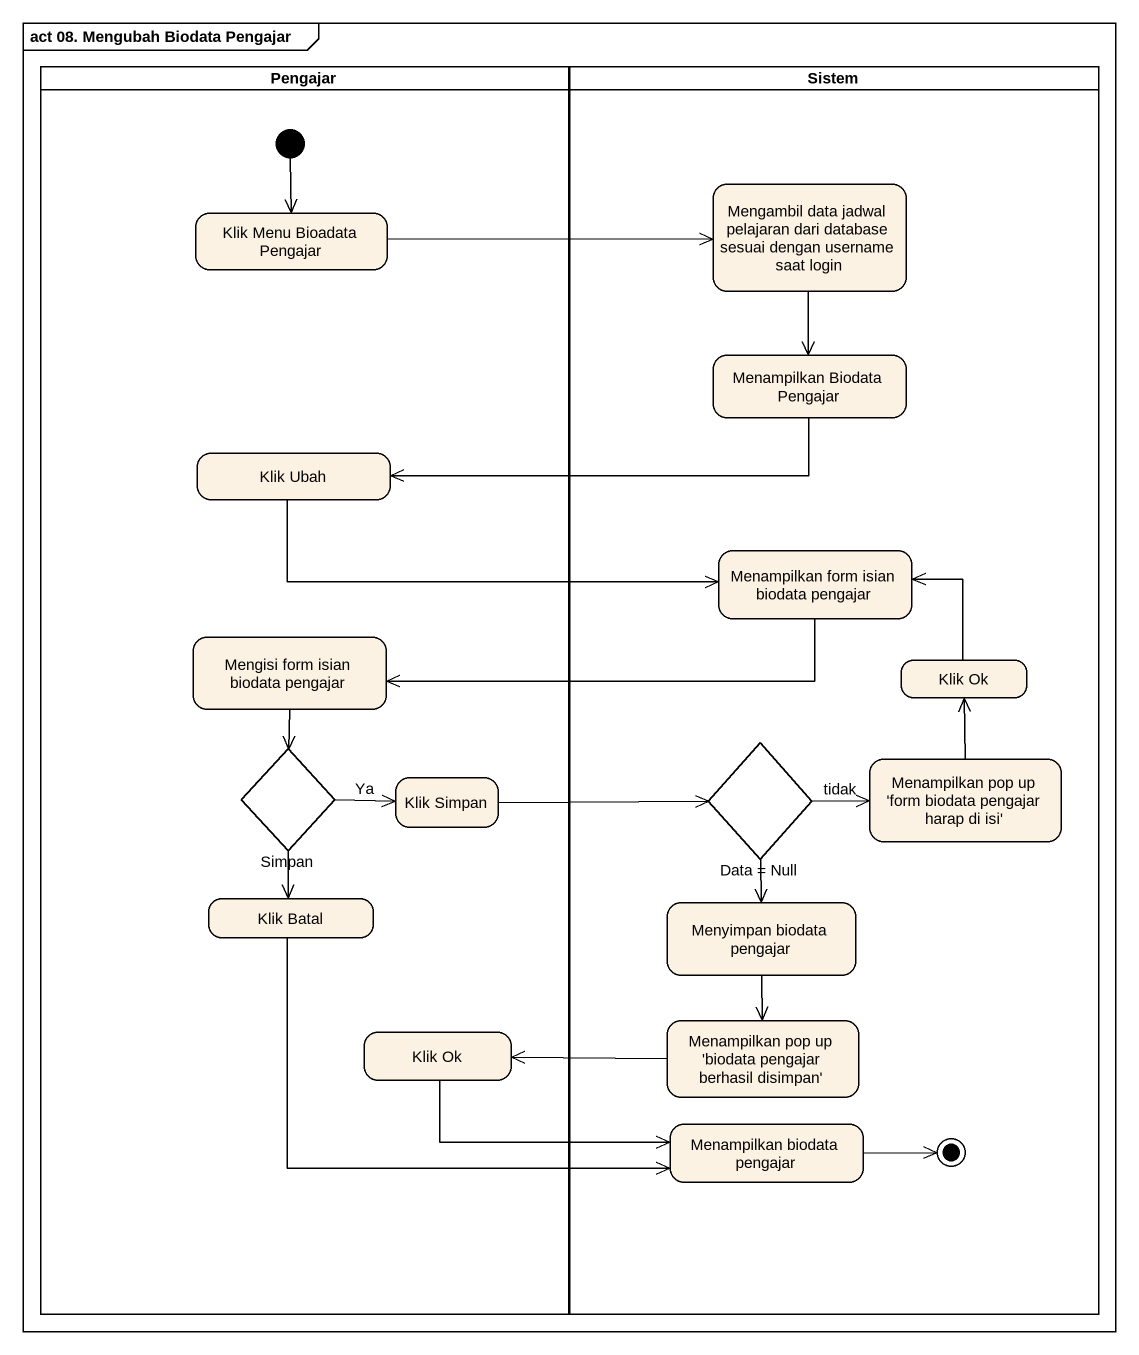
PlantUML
@startuml
mainframe act 08. Mengubah Biodata Pengajar
hide empty description
state Pengajar <<partition>> {
  state "Klik Menu Bioadata Pengajar" as Klik_Menu_Bioadata_Pengajar
  state "Klik Ubah" as Klik_Ubah
  state "Mengisi form isian biodata pengajar" as Mengisi_form_isian_biodata
  state Simpan <<choice>>
  state "Klik Simpan" as Klik_Simpan
  state "Klik Batal" as Klik_Batal
  state "Klik Ok" as Klik_Ok_2
  [*] --> Klik_Menu_Bioadata_Pengajar
}
state Sistem <<partition>> {
  state "Mengambil data jadwal pelajaran dari database sesuai dengan username saat login" as Mengambil_data_jadwal
  state "Menampilkan Biodata Pengajar" as Menampilkan_Biodata_Pengajar
  state "Menampilkan form isian biodata pengajar" as Menampilkan_form_isian
  state "Klik Ok" as Klik_Ok
  state "Data = Null" as Data_Null <<choice>>
  state "Menampilkan pop up 'form biodata pengajar harap di isi'" as Menampilkan_pop_up_form
  state "Menyimpan biodata pengajar" as Menyimpan_biodata_pengajar
  state "Menampilkan pop up 'biodata pengajar berhasil disimpan'" as Menampilkan_pop_up_biodata
  state "Menampilkan biodata pengajar" as Menampilkan_biodata_pengajar
  Menampilkan_biodata_pengajar -right-> [*]
}
Mengambil_data_jadwal --> Menampilkan_Biodata_Pengajar
Klik_Menu_Bioadata_Pengajar -right-> Mengambil_data_jadwal
Menampilkan_Biodata_Pengajar -left-> Klik_Ubah
Klik_Ubah -right-> Menampilkan_form_isian
Menampilkan_form_isian -left-> Mengisi_form_isian_biodata
Mengisi_form_isian_biodata --> Simpan
Klik_Ok -up-> Menampilkan_form_isian
Simpan -right-> Klik_Simpan : Ya
Simpan --> Klik_Batal
Klik_Simpan -right-> Data_Null
Data_Null -right-> Menampilkan_pop_up_form : tidak
Data_Null --> Menyimpan_biodata_pengajar
Menampilkan_pop_up_form -up-> Klik_Ok
Klik_Batal -right-> Menampilkan_biodata_pengajar
Menyimpan_biodata_pengajar --> Menampilkan_pop_up_biodata
Klik_Ok_2 -right-> Menampilkan_biodata_pengajar
Menampilkan_pop_up_biodata -left-> Klik_Ok_2
@enduml
